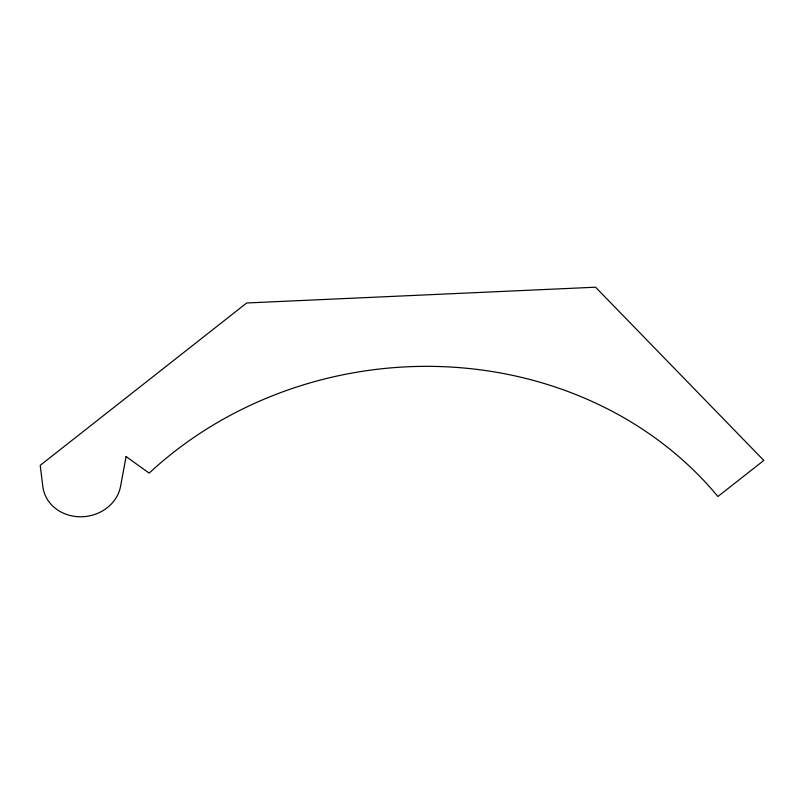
<?xml version="1.0" encoding="UTF-8"?>
<svg xmlns="http://www.w3.org/2000/svg" width="804" height="804" viewBox="0 0 804 804"><rect width="100%" height="100%" fill="white"/><g stroke="black" fill="none" stroke-linecap="round" stroke-linejoin="round"><path stroke-width="1.21" d="M126.087 456.571L120.57 486.309A39.336 35.074 -8.1 0 1 80.772 516.791A39.336 35.074 -8.1 0 1 42.843 486.621L40.2 465.355L246.697 302.987L595.563 287.209L763.8 460.441L717.912 496.52A374.935 334.374 -8.1 0 0 149.192 473.124L126.087 456.571"/></g></svg>
